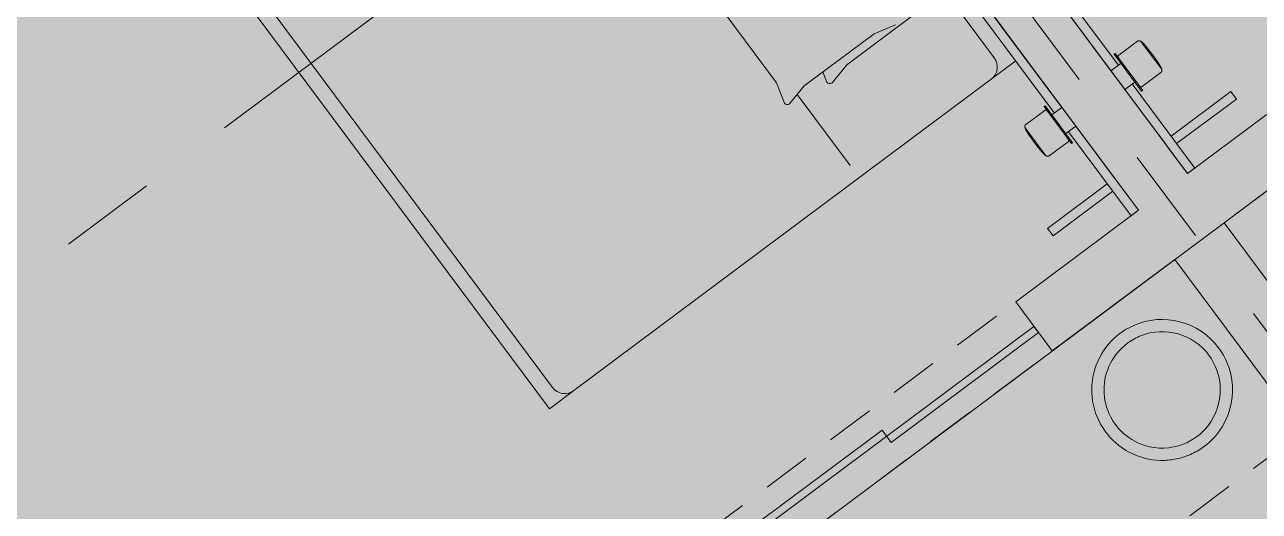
# Model space of a CAD drawing. Header units: metres. Extents: x -466 to 1322, y -1072 to 50.
# Drawn here: x 425.059 to 429.092, y -192.348 to -190.76 of the extents above; entities that cross this region are included whole.
import ezdxf

# ---------------------------------------------------------------- set-up
doc = ezdxf.new("R2010")
doc.units = ezdxf.units.M
for name, pattern in [('B1 P BAJA$0$HIDDEN', [9.525, 6.35, -3.175]), ('CENTER2', [28.575, 19.05, -3.175, 3.175, -3.175]), ('Hidden 1_16_', [0.002381, 0.001587, -0.00079375])]:
    doc.linetypes.add(name, pattern=pattern)
for name, color, linetype, lineweight in [('A - CANCEL', 2, 'Continuous', 0), ('A - PROY', 250, 'B1 P BAJA$0$HIDDEN', 0), ('A-EJES', 61, 'CENTER2', 0), ('A-MUEBLES', 5, 'Continuous', 0), ('A-MURO INT', 4, 'Continuous', 0)]:
    doc.layers.add(name, color=color, linetype=linetype, lineweight=lineweight)
doc.layers.add('Hatch Exterior', color=7, linetype='Continuous', lineweight=0, true_color=0xa99b89)
doc.layers.add('Hatch Interior', color=7, linetype='Continuous', lineweight=0, true_color=0xaf6350)

msp = doc.modelspace()

# ---------------------------------------------------------------- hatches: boundary and pattern name
at = {"layer": 'A-MURO INT', "transparency": 33554687}
h = msp.add_hatch(color=256, dxfattribs=at)
h.dxf.hatch_style = 1
h.paths.add_polyline_path([(428.0957, -185.2032), (428.6933, -186.0049), (428.8536, -185.8854), (428.1365, -184.9233), (422.8448, -188.8676), (423.2033, -189.3486), (423.5619, -189.8297), (423.7223, -189.7102), (423.3637, -189.2291), (423.1246, -188.9084), (425.53, -187.1155), (426.6057, -188.5587), (424.04, -190.4711), (424.1595, -190.6315), (426.7252, -188.7191), (428.6974, -191.365), (428.2965, -191.6638), (428.416, -191.8241), (428.8169, -191.5253), (430.1316, -193.2892), (430.292, -193.1697), (428.9772, -191.4058), (429.3781, -191.107), (429.2586, -190.9466), (428.8819, -191.2274), (428.8821, -191.2276), (428.8578, -191.2456), (426.8856, -188.5996), (429.4513, -186.6872), (429.3317, -186.5268), (426.766, -188.4392), (425.6903, -186.996)])
at = {"layer": 'Hatch Exterior', "transparency": 33554687}
h = msp.add_hatch(color=256, dxfattribs=at)
h.dxf.hatch_style = 1
h.paths.add_polyline_path([(452.1567, -197.3216), (445.6431, -181.7275), (426.4435, -196.0383), (425.1287, -194.2744), (443.8484, -180.3214), (442.6531, -178.7178), (449.1895, -173.8458), (446.0818, -169.6765), (448.887, -167.5857), (459.5469, -194.4269)])
at = {"layer": 'Hatch Interior', "transparency": 33554687}
h = msp.add_hatch(color=256, dxfattribs=at)
h.dxf.hatch_style = 1
edge = h.paths.add_edge_path()
edge.add_line((417.7382, -197.1638), (419.3856, -199.3747))
edge.add_arc((419.7198, -199.9897), 0.7, 36.6996, 118.5178, ccw=False)
edge.add_line((420.2811, -199.5714), (421.6441, -198.5555))
edge.add_line((421.6441, -198.5555), (425.1105, -200.2313))
edge.add_line((425.1105, -200.2313), (423.8168, -202.9072))
edge.add_line((423.8168, -202.9072), (449.7456, -215.4426))
edge.add_line((449.7456, -215.4426), (452.2266, -210.3109))
edge.add_line((452.2266, -210.3109), (452.8795, -208.9604))
edge.add_line((452.8795, -208.9604), (426.2831, -196.1578))
edge.add_line((426.2831, -196.1578), (424.9683, -194.3939))
edge.add_line((424.9683, -194.3939), (443.8484, -180.3214))
edge.add_line((443.8484, -180.3214), (442.6531, -178.7178))
edge.add_line((442.6531, -178.7178), (449.1895, -173.8458))
edge.add_line((449.1895, -173.8458), (446.0819, -169.6766))
edge.add_line((446.0819, -169.6766), (408.2908, -197.8447))
edge.add_line((408.2908, -197.8447), (413.4672, -200.3473))
edge.add_line((413.4672, -200.3473), (417.7382, -197.1638))

# ---------------------------------------------------------------- linework, layer by layer
at = {"layer": 'A - CANCEL'}
msp.add_lwpolyline([(425.4698, -193.8954), (428.3562, -191.744), (428.3712, -191.764), (427.8901, -192.1226), (427.8602, -192.0825), (427.3792, -192.4411), (427.409, -192.4812), (426.928, -192.8397)], dxfattribs=at)
at = {"layer": 'A - PROY', "color": 250, "linetype": 'Hidden 1_16_', "ltscale": 100}
msp.add_line((425.547, -194.8356), (429.2352, -192.0866), dxfattribs=at)
for points in [[(425.4101, -193.8152), (428.2965, -191.6638)], [(425.5296, -193.9756), (428.416, -191.8241)]]:
    msp.add_lwpolyline(points, dxfattribs=at)
at = {"layer": 'A-EJES', "ltscale": 0.1}
for p, q in [((445.5676, -176.296), (409.6606, -203.0599)), ((430.2118, -193.2295), (422.2318, -182.5233))]:
    msp.add_line(p, q, dxfattribs=at)
at = {"layer": 'A-MUEBLES'}
for p, q in [((427.1825, -188.9474), (428.632, -190.8921)), ((428.6078, -190.9102), (427.1583, -188.9654)), ((426.9737, -189.103), (428.4232, -191.0478)), ((428.4474, -191.0297), (426.9979, -189.085)), ((428.2267, -190.8677), (427.0912, -189.3443)), ((427.8836, -189.9386), (428.6078, -190.9102)), ((427.7232, -190.0581), (428.4474, -191.0297)), ((425.578, -190.4098), (426.7732, -192.0134)), ((425.648, -190.42), (426.7835, -191.9434)), ((427.2635, -190.6106), (427.5155, -190.9488)), ((427.745, -190.8901), (427.9732, -190.72)), ((427.8343, -190.7888), (427.9043, -190.7596)), ((427.6061, -190.9589), (427.8343, -190.7888)), ((428.6332, -190.8592), (428.6943, -190.8136)), ((428.7059, -190.8138), (428.7736, -190.9047)), ((428.7186, -190.8309), (428.7059, -190.8138)), ((428.2164, -190.9377), (428.2966, -190.8779)), ((428.6078, -190.9102), (428.6404, -190.8859)), ((428.6183, -190.8562), (428.6218, -190.8536)), ((428.6183, -190.8562), (428.7079, -190.9765)), ((428.6198, -190.8582), (428.6183, -190.8562)), ((428.6218, -190.8536), (428.6233, -190.8557)), ((428.7114, -190.9739), (428.6218, -190.8536)), ((428.7736, -190.9047), (428.7608, -190.8876)), ((427.6671, -190.9134), (427.6797, -190.947)), ((427.697, -190.9489), (427.745, -190.8901)), ((428.6078, -190.9102), (428.6532, -190.9711)), ((428.7705, -190.9158), (428.7094, -190.9614)), ((426.8534, -191.9536), (428.2164, -190.9377)), ((427.5155, -190.9488), (427.5408, -191.0157)), ((427.5581, -191.0176), (427.6061, -190.9589)), ((428.6858, -190.9468), (428.6532, -190.9711)), ((428.6775, -190.953), (428.8821, -191.2276)), ((427.583, -190.9872), (427.7556, -191.2188)), ((428.6532, -190.9711), (428.78, -191.1412)), ((428.8578, -191.2456), (428.6532, -190.9711)), ((428.7079, -190.9765), (428.7064, -190.9744)), ((428.7114, -190.9739), (428.7079, -190.9765)), ((428.7099, -190.9718), (428.7114, -190.9739)), ((428.8043, -191.1232), (428.9993, -190.9778)), ((429.0174, -191.002), (428.8223, -191.1474)), ((428.9993, -190.9778), (429.0174, -191.002)), ((428.3913, -191.0394), (428.3302, -191.085)), ((428.3927, -191.0243), (428.3893, -191.0269)), ((428.3893, -191.0269), (428.3908, -191.029)), ((428.4789, -191.1472), (428.3893, -191.0269)), ((428.3927, -191.0243), (428.4824, -191.1446)), ((428.3943, -191.0264), (428.3927, -191.0243)), ((428.4474, -191.0297), (428.4148, -191.054)), ((428.4474, -191.0297), (428.4929, -191.0906)), ((428.3271, -191.0961), (428.3948, -191.187)), ((428.3398, -191.1132), (428.3271, -191.0961)), ((428.4603, -191.1149), (428.4929, -191.0906)), ((428.4686, -191.1087), (428.6733, -191.3832)), ((428.4929, -191.0906), (428.6197, -191.2607)), ((428.6975, -191.3652), (428.4929, -191.0906)), ((428.8223, -191.1474), (428.8043, -191.1232)), ((428.3948, -191.187), (428.3821, -191.1699)), ((428.4064, -191.1872), (428.4675, -191.1416)), ((428.4774, -191.1451), (428.4789, -191.1472)), ((428.4789, -191.1472), (428.4824, -191.1446)), ((428.4824, -191.1446), (428.4808, -191.1425)), ((428.78, -191.1412), (428.798, -191.1653)), ((428.798, -191.1653), (428.8577, -191.2455)), ((428.8821, -191.2276), (428.8578, -191.2456)), ((428.5954, -191.2788), (428.4004, -191.4242)), ((428.6135, -191.303), (428.5954, -191.2788)), ((428.6197, -191.2607), (428.6376, -191.2848)), ((428.6376, -191.2848), (428.6974, -191.365)), ((428.4185, -191.4484), (428.6135, -191.303)), ((428.6733, -191.3832), (428.6975, -191.3652)), ((428.4004, -191.4242), (428.4185, -191.4484)), ((426.7732, -192.0134), (426.8534, -191.9536))]:
    msp.add_line(p, q, dxfattribs=at)
at = {"layer": 'A-MUEBLES', "flags": 128}
for points in [[(428.7059, -190.8138), (428.7056, -190.8136), (428.7053, -190.8133), (428.7049, -190.8131), (428.7046, -190.8129), (428.7043, -190.8128), (428.7039, -190.8126), (428.7036, -190.8124), (428.7033, -190.8123), (428.7029, -190.8122), (428.7025, -190.8121), (428.7022, -190.812), (428.7018, -190.8119), (428.7014, -190.8118), (428.7011, -190.8118), (428.7007, -190.8117), (428.7003, -190.8117), (428.6999, -190.8117), (428.6995, -190.8117), (428.6992, -190.8117), (428.6988, -190.8118), (428.6984, -190.8118), (428.698, -190.8119), (428.6977, -190.812), (428.6973, -190.8121), (428.697, -190.8122), (428.6966, -190.8123), (428.6962, -190.8125), (428.6959, -190.8126), (428.6956, -190.8128), (428.6952, -190.813), (428.6949, -190.8132), (428.6946, -190.8134), (428.6943, -190.8136)], [(428.7158, -190.823), (428.7138, -190.8208), (428.7116, -190.8187), (428.7094, -190.8166), (428.707, -190.8147), (428.7059, -190.8138)], [(428.7352, -190.8465), (428.7275, -190.8366), (428.7195, -190.827), (428.7158, -190.823)], [(428.7352, -190.8465), (428.7352, -190.8465), (428.7352, -190.8465), (428.7353, -190.8465), (428.7353, -190.8466), (428.7354, -190.8467), (428.7354, -190.8468), (428.7355, -190.8469), (428.7356, -190.847), (428.7357, -190.8471), (428.7358, -190.8473), (428.736, -190.8475), (428.7361, -190.8476), (428.7362, -190.8478), (428.7364, -190.848), (428.7366, -190.8483), (428.7367, -190.8485), (428.7369, -190.8488), (428.7371, -190.849), (428.7373, -190.8493), (428.7376, -190.8496), (428.7378, -190.8499), (428.738, -190.8502), (428.7383, -190.8506), (428.7385, -190.8509), (428.7388, -190.8512), (428.739, -190.8516), (428.7393, -190.8519), (428.7396, -190.8523), (428.7399, -190.8527), (428.7401, -190.8531), (428.7404, -190.8535), (428.7407, -190.8539), (428.741, -190.8543), (428.7413, -190.8547), (428.7416, -190.8551), (428.7419, -190.8555), (428.7422, -190.8559), (428.7426, -190.8563), (428.7429, -190.8567), (428.7432, -190.8571), (428.7435, -190.8575), (428.7438, -190.858), (428.7441, -190.8584), (428.7444, -190.8588), (428.7447, -190.8592), (428.745, -190.8596), (428.7453, -190.86), (428.7456, -190.8604), (428.7459, -190.8608), (428.7462, -190.8611), (428.7464, -190.8615), (428.7467, -190.8619), (428.747, -190.8622), (428.7472, -190.8626), (428.7475, -190.8629), (428.7477, -190.8633), (428.748, -190.8636), (428.7482, -190.8639), (428.7484, -190.8642), (428.7486, -190.8645), (428.7488, -190.8647), (428.749, -190.865), (428.7492, -190.8653), (428.7494, -190.8655), (428.7496, -190.8657), (428.7497, -190.8659), (428.7499, -190.8661), (428.75, -190.8663), (428.7501, -190.8665), (428.7502, -190.8666), (428.7503, -190.8667), (428.7504, -190.8668), (428.7505, -190.8669), (428.7505, -190.867), (428.7506, -190.8671), (428.7506, -190.8671), (428.7507, -190.8672), (428.7507, -190.8672)], [(428.7507, -190.8672), (428.7507, -190.8672), (428.7506, -190.8672), (428.7506, -190.8671), (428.7506, -190.8671), (428.7505, -190.867), (428.7504, -190.8669), (428.7504, -190.8668), (428.7503, -190.8667), (428.7502, -190.8665), (428.7501, -190.8664), (428.7499, -190.8662), (428.7498, -190.866), (428.7496, -190.8658), (428.7495, -190.8656), (428.7493, -190.8654), (428.7491, -190.8651), (428.749, -190.8649), (428.7488, -190.8646), (428.7485, -190.8643), (428.7483, -190.8641), (428.7481, -190.8637), (428.7479, -190.8634), (428.7476, -190.8631), (428.7474, -190.8628), (428.7471, -190.8624), (428.7469, -190.8621), (428.7466, -190.8617), (428.7463, -190.8613), (428.746, -190.861), (428.7457, -190.8606), (428.7455, -190.8602), (428.7452, -190.8598), (428.7449, -190.8594), (428.7446, -190.859), (428.7443, -190.8586), (428.744, -190.8582), (428.7436, -190.8578), (428.7433, -190.8574), (428.743, -190.8569), (428.7427, -190.8565), (428.7424, -190.8561), (428.7421, -190.8557), (428.7418, -190.8553), (428.7415, -190.8549), (428.7412, -190.8545), (428.7409, -190.8541), (428.7406, -190.8537), (428.7403, -190.8533), (428.74, -190.8529), (428.7397, -190.8525), (428.7395, -190.8521), (428.7392, -190.8518), (428.7389, -190.8514), (428.7387, -190.8511), (428.7384, -190.8507), (428.7382, -190.8504), (428.7379, -190.8501), (428.7377, -190.8498), (428.7375, -190.8495), (428.7372, -190.8492), (428.737, -190.8489), (428.7368, -190.8487), (428.7367, -190.8484), (428.7365, -190.8482), (428.7363, -190.8479), (428.7362, -190.8477), (428.736, -190.8476), (428.7359, -190.8474), (428.7358, -190.8472), (428.7357, -190.8471), (428.7356, -190.8469), (428.7355, -190.8468), (428.7354, -190.8467), (428.7353, -190.8466), (428.7353, -190.8466), (428.7353, -190.8465), (428.7352, -190.8465), (428.7352, -190.8465)], [(428.6332, -190.8592), (428.633, -190.8593), (428.6328, -190.8594), (428.6326, -190.8596), (428.6325, -190.8598), (428.6323, -190.8599), (428.6322, -190.8601), (428.632, -190.8603), (428.6319, -190.8605), (428.6317, -190.8607), (428.6316, -190.8609), (428.6315, -190.8611), (428.6314, -190.8613), (428.6313, -190.8615), (428.6312, -190.8617), (428.6311, -190.862), (428.6311, -190.8622), (428.631, -190.8624), (428.6309, -190.8626), (428.6309, -190.8629), (428.6309, -190.8631), (428.6308, -190.8633), (428.6308, -190.8636), (428.6308, -190.8638), (428.6308, -190.864), (428.6308, -190.8643), (428.6309, -190.8645), (428.6309, -190.8647), (428.6309, -190.865), (428.631, -190.8652), (428.631, -190.8654), (428.6311, -190.8657), (428.6312, -190.8659), (428.6313, -190.8661), (428.6314, -190.8663), (428.6315, -190.8665), (428.6316, -190.8667), (428.6317, -190.8669), (428.6318, -190.8671), (428.6319, -190.8673)], [(428.635, -190.8714), (428.6345, -190.8707), (428.634, -190.8701), (428.6335, -190.8695), (428.6332, -190.869), (428.6328, -190.8685), (428.6326, -190.8681), (428.6323, -190.8678), (428.6322, -190.8676), (428.632, -190.8675), (428.632, -190.8674)], [(428.632, -190.8674), (428.6321, -190.8675), (428.6322, -190.8677), (428.6324, -190.868), (428.6327, -190.8683)], [(428.7677, -190.8925), (428.761, -190.8819), (428.7539, -190.8716), (428.7507, -190.8672)], [(428.7736, -190.9047), (428.7725, -190.9019), (428.7712, -190.8991), (428.7699, -190.8964), (428.7684, -190.8938), (428.7677, -190.8925)], [(428.7705, -190.9158), (428.7708, -190.9156), (428.7711, -190.9153), (428.7714, -190.9151), (428.7716, -190.9148), (428.7719, -190.9145), (428.7721, -190.9142), (428.7724, -190.9139), (428.7726, -190.9136), (428.7728, -190.9133), (428.773, -190.913), (428.7732, -190.9127), (428.7734, -190.9123), (428.7735, -190.912), (428.7737, -190.9116), (428.7738, -190.9113), (428.7739, -190.9109), (428.774, -190.9106), (428.7741, -190.9102), (428.7742, -190.9098), (428.7742, -190.9094), (428.7743, -190.9091), (428.7743, -190.9087), (428.7743, -190.9083), (428.7743, -190.9079), (428.7743, -190.9076), (428.7742, -190.9072), (428.7742, -190.9068), (428.7741, -190.9064), (428.774, -190.9061), (428.774, -190.9057), (428.7738, -190.9053), (428.7737, -190.905), (428.7736, -190.9047)], [(428.7011, -190.9601), (428.701, -190.96), (428.7009, -190.9598), (428.7007, -190.9596), (428.7004, -190.9592), (428.7001, -190.9588), (428.6998, -190.9583), (428.6994, -190.9578), (428.6989, -190.9572), (428.6984, -190.9565), (428.6978, -190.9557)], [(428.7006, -190.9594), (428.7008, -190.9597), (428.701, -190.9599), (428.7011, -190.9601), (428.7011, -190.9601)], [(428.7013, -190.9603), (428.7014, -190.9605), (428.7016, -190.9607), (428.7018, -190.9609), (428.7019, -190.961), (428.7021, -190.9612), (428.7023, -190.9613), (428.7025, -190.9615), (428.7027, -190.9616), (428.7029, -190.9617), (428.7031, -190.9618), (428.7033, -190.9619), (428.7035, -190.962), (428.7037, -190.9621), (428.7039, -190.9622), (428.7042, -190.9623), (428.7044, -190.9623), (428.7046, -190.9624), (428.7049, -190.9624), (428.7051, -190.9625), (428.7053, -190.9625), (428.7056, -190.9625), (428.7058, -190.9625), (428.706, -190.9625), (428.7063, -190.9625), (428.7065, -190.9625), (428.7067, -190.9625), (428.707, -190.9624), (428.7072, -190.9624), (428.7074, -190.9623), (428.7076, -190.9622), (428.7079, -190.9622), (428.7081, -190.9621), (428.7083, -190.962), (428.7085, -190.9619), (428.7087, -190.9618), (428.7089, -190.9617), (428.7091, -190.9615), (428.7093, -190.9614), (428.7094, -190.9614)], [(428.3913, -191.0394), (428.3915, -191.0393), (428.3917, -191.0392), (428.3919, -191.0391), (428.3921, -191.0389), (428.3923, -191.0388), (428.3925, -191.0387), (428.3927, -191.0387), (428.393, -191.0386), (428.3932, -191.0385), (428.3934, -191.0384), (428.3936, -191.0384), (428.3939, -191.0383), (428.3941, -191.0383), (428.3943, -191.0383), (428.3946, -191.0383), (428.3948, -191.0383), (428.3951, -191.0383), (428.3953, -191.0383), (428.3955, -191.0383), (428.3958, -191.0383), (428.396, -191.0384), (428.3962, -191.0384), (428.3964, -191.0385), (428.3967, -191.0386), (428.3969, -191.0386), (428.3971, -191.0387), (428.3973, -191.0388), (428.3975, -191.0389), (428.3977, -191.039), (428.3979, -191.0392), (428.3981, -191.0393), (428.3983, -191.0394), (428.3985, -191.0396), (428.3987, -191.0397), (428.3989, -191.0399), (428.399, -191.0401), (428.3992, -191.0402), (428.3993, -191.0404), (428.3995, -191.0406)], [(428.4026, -191.0447), (428.402, -191.044), (428.4015, -191.0433), (428.4011, -191.0427), (428.4007, -191.0422), (428.4004, -191.0418), (428.4001, -191.0414), (428.3999, -191.0411), (428.3997, -191.0409), (428.3996, -191.0407), (428.3995, -191.0406)], [(428.3996, -191.0407), (428.3996, -191.0408), (428.3998, -191.041), (428.4, -191.0412), (428.4002, -191.0416)], [(428.3271, -191.0961), (428.3269, -191.0958), (428.3268, -191.0954), (428.3267, -191.0951), (428.3266, -191.0947), (428.3265, -191.0943), (428.3265, -191.094), (428.3264, -191.0936), (428.3264, -191.0932), (428.3264, -191.0928), (428.3264, -191.0924), (428.3264, -191.0921), (428.3264, -191.0917), (428.3265, -191.0913), (428.3265, -191.0909), (428.3266, -191.0906), (428.3267, -191.0902), (428.3268, -191.0898), (428.3269, -191.0895), (428.327, -191.0891), (428.3272, -191.0888), (428.3273, -191.0884), (428.3275, -191.0881), (428.3277, -191.0878), (428.3279, -191.0875), (428.3281, -191.0871), (428.3283, -191.0868), (428.3286, -191.0865), (428.3288, -191.0863), (428.3291, -191.086), (428.3293, -191.0857), (428.3296, -191.0855), (428.3299, -191.0852), (428.3302, -191.085)], [(428.333, -191.1083), (428.3315, -191.1057), (428.3301, -191.103), (428.3288, -191.1003), (428.3276, -191.0975), (428.3271, -191.0961)], [(428.35, -191.1336), (428.3427, -191.1234), (428.3359, -191.113), (428.333, -191.1083)], [(428.4687, -191.1334), (428.4686, -191.1333), (428.4684, -191.1331), (428.4682, -191.1328), (428.468, -191.1325), (428.4677, -191.1321), (428.4673, -191.1316), (428.4669, -191.1311), (428.4665, -191.1304), (428.466, -191.1298), (428.4654, -191.129)], [(428.35, -191.1336), (428.35, -191.1336), (428.35, -191.1336), (428.3501, -191.1337), (428.3501, -191.1337), (428.3502, -191.1338), (428.3502, -191.1339), (428.3503, -191.134), (428.3504, -191.1341), (428.3505, -191.1343), (428.3506, -191.1344), (428.3507, -191.1346), (428.3509, -191.1348), (428.351, -191.135), (428.3512, -191.1352), (428.3513, -191.1354), (428.3515, -191.1356), (428.3517, -191.1359), (428.3519, -191.1362), (428.3521, -191.1364), (428.3523, -191.1367), (428.3526, -191.137), (428.3528, -191.1374), (428.353, -191.1377), (428.3533, -191.138), (428.3536, -191.1384), (428.3538, -191.1387), (428.3541, -191.1391), (428.3544, -191.1394), (428.3546, -191.1398), (428.3549, -191.1402), (428.3552, -191.1406), (428.3555, -191.141), (428.3558, -191.1414), (428.3561, -191.1418), (428.3564, -191.1422), (428.3567, -191.1426), (428.357, -191.143), (428.3573, -191.1434), (428.3576, -191.1438), (428.358, -191.1443), (428.3583, -191.1447), (428.3586, -191.1451), (428.3589, -191.1455), (428.3592, -191.1459), (428.3595, -191.1463), (428.3598, -191.1467), (428.3601, -191.1471), (428.3604, -191.1475), (428.3607, -191.1479), (428.3609, -191.1483), (428.3612, -191.1486), (428.3615, -191.149), (428.3618, -191.1494), (428.362, -191.1497), (428.3623, -191.1501), (428.3625, -191.1504), (428.3628, -191.1507), (428.363, -191.151), (428.3632, -191.1513), (428.3634, -191.1516), (428.3636, -191.1519), (428.3638, -191.1521), (428.364, -191.1524), (428.3642, -191.1526), (428.3643, -191.1528), (428.3645, -191.153), (428.3646, -191.1532), (428.3648, -191.1534), (428.3649, -191.1536), (428.365, -191.1537), (428.3651, -191.1539), (428.3652, -191.154), (428.3653, -191.1541), (428.3653, -191.1542), (428.3654, -191.1542), (428.3654, -191.1543), (428.3654, -191.1543), (428.3654, -191.1543)], [(428.3655, -191.1543), (428.3654, -191.1543), (428.3654, -191.1543), (428.3654, -191.1543), (428.3654, -191.1542), (428.3653, -191.1541), (428.3652, -191.154), (428.3652, -191.1539), (428.3651, -191.1538), (428.365, -191.1537), (428.3648, -191.1535), (428.3647, -191.1533), (428.3646, -191.1532), (428.3644, -191.153), (428.3643, -191.1527), (428.3641, -191.1525), (428.3639, -191.1523), (428.3637, -191.152), (428.3635, -191.1518), (428.3633, -191.1515), (428.3631, -191.1512), (428.3629, -191.1509), (428.3626, -191.1506), (428.3624, -191.1502), (428.3622, -191.1499), (428.3619, -191.1496), (428.3616, -191.1492), (428.3614, -191.1488), (428.3611, -191.1485), (428.3608, -191.1481), (428.3605, -191.1477), (428.3602, -191.1473), (428.3599, -191.1469), (428.3596, -191.1465), (428.3593, -191.1461), (428.359, -191.1457), (428.3587, -191.1453), (428.3584, -191.1449), (428.3581, -191.1445), (428.3578, -191.1441), (428.3575, -191.1437), (428.3572, -191.1432), (428.3569, -191.1428), (428.3566, -191.1424), (428.3563, -191.142), (428.356, -191.1416), (428.3557, -191.1412), (428.3554, -191.1408), (428.3551, -191.1404), (428.3548, -191.14), (428.3545, -191.1396), (428.3542, -191.1393), (428.354, -191.1389), (428.3537, -191.1386), (428.3534, -191.1382), (428.3532, -191.1379), (428.3529, -191.1375), (428.3527, -191.1372), (428.3525, -191.1369), (428.3522, -191.1366), (428.352, -191.1363), (428.3518, -191.136), (428.3516, -191.1358), (428.3514, -191.1355), (428.3513, -191.1353), (428.3511, -191.1351), (428.351, -191.1349), (428.3508, -191.1347), (428.3507, -191.1345), (428.3506, -191.1343), (428.3504, -191.1342), (428.3503, -191.1341), (428.3503, -191.1339), (428.3502, -191.1338), (428.3501, -191.1338), (428.3501, -191.1337), (428.35, -191.1336), (428.35, -191.1336), (428.35, -191.1336)], [(428.3848, -191.1778), (428.3766, -191.1684), (428.3687, -191.1587), (428.3655, -191.1543)], [(428.4688, -191.1336), (428.469, -191.1338), (428.4691, -191.134), (428.4692, -191.1342), (428.4693, -191.1344), (428.4694, -191.1346), (428.4695, -191.1349), (428.4696, -191.1351), (428.4696, -191.1353), (428.4697, -191.1355), (428.4697, -191.1358), (428.4698, -191.136), (428.4698, -191.1362), (428.4698, -191.1365), (428.4698, -191.1367), (428.4699, -191.1369), (428.4698, -191.1372), (428.4698, -191.1374), (428.4698, -191.1376), (428.4698, -191.1379), (428.4697, -191.1381), (428.4697, -191.1383), (428.4696, -191.1386), (428.4696, -191.1388), (428.4695, -191.139), (428.4694, -191.1392), (428.4693, -191.1394), (428.4692, -191.1396), (428.4691, -191.1398), (428.469, -191.14), (428.4688, -191.1402), (428.4687, -191.1404), (428.4685, -191.1406), (428.4684, -191.1408), (428.4682, -191.141), (428.4681, -191.1411), (428.4679, -191.1413), (428.4677, -191.1415), (428.4675, -191.1416), (428.4675, -191.1416)], [(428.4681, -191.1327), (428.4683, -191.133), (428.4685, -191.1332), (428.4686, -191.1333), (428.4687, -191.1334)], [(428.3948, -191.187), (428.3924, -191.1851), (428.3902, -191.1831), (428.388, -191.1811), (428.3858, -191.1789), (428.3848, -191.1778)], [(428.4064, -191.1872), (428.406, -191.1874), (428.4057, -191.1876), (428.4054, -191.1878), (428.4051, -191.188), (428.4047, -191.1882), (428.4044, -191.1883), (428.404, -191.1885), (428.4037, -191.1886), (428.4033, -191.1887), (428.403, -191.1888), (428.4026, -191.1889), (428.4022, -191.189), (428.4018, -191.189), (428.4015, -191.189), (428.4011, -191.1891), (428.4007, -191.1891), (428.4003, -191.1891), (428.4, -191.189), (428.3996, -191.189), (428.3992, -191.189), (428.3988, -191.1889), (428.3985, -191.1888), (428.3981, -191.1887), (428.3977, -191.1886), (428.3974, -191.1885), (428.397, -191.1883), (428.3967, -191.1882), (428.3964, -191.188), (428.396, -191.1878), (428.3957, -191.1876), (428.3954, -191.1874), (428.3951, -191.1872), (428.3948, -191.187)]]:
    msp.add_lwpolyline(points, dxfattribs=at)
at = {"layer": 'A-MUEBLES'}
for centre, start, end in [((428.1866, -190.8976), 306.6996, 36.6996), ((426.8235, -191.9135), 216.6996, 306.6996)]:
    msp.add_arc(centre, 0.05, start, end, dxfattribs=at)
at = {"layer": 'A-MUEBLES', "lineweight": 0}
for start, end in [(36.6805, 114.2853), (114.2853, 139.5902), (139.5902, 245.3176), (8.0434, 36.6805), (330.1654, 8.0434), (319.0758, 330.1654), (299.7574, 319.0758), (245.3176, 272.0651), (272.0651, 283.1957), (283.1957, 293.7709), (293.7709, 299.7574)]:
    msp.add_arc((428.7751, -191.9514), 0.23, start, end, dxfattribs=at)
at = {"layer": 'A-MUEBLES', "color": 254, "lineweight": 0}
for start, end in [(111.7341, 126.6805), (36.6805, 111.6805), (126.6805, 142.2777), (142.2777, 252.3984), (0.9626, 36.6805), (321.6805, 0.9626), (291.0833, 321.627), (252.3984, 291.0833)]:
    msp.add_arc((428.7751, -191.9514), 0.19, start, end, dxfattribs=at)
at = {"layer": 'A-MUEBLES'}
for centre in [(427.6899, -190.9394), (427.551, -191.0081)]:
    msp.add_ellipse(centre, major_axis=(0.0102, 0.0076), ratio=0.934205, start_param=3.141593, end_param=4.712389, dxfattribs=at)
at = {"layer": 'A-MURO INT'}
for points in [[(429.3317, -186.5268), (426.766, -188.4392), (425.6903, -186.996), (428.0957, -185.2032), (428.6933, -186.0049), (428.8536, -185.8854), (428.1365, -184.9233), (422.8448, -188.8676), (423.2033, -189.3486), (423.5619, -189.8297), (423.7223, -189.7102), (423.3637, -189.2291), (423.1246, -188.9084), (425.53, -187.1155), (426.6057, -188.5587), (424.04, -190.4711), (424.1595, -190.6315), (426.7252, -188.7191), (428.6974, -191.365), (428.2965, -191.6638), (428.416, -191.8241), (428.8169, -191.5253), (430.1316, -193.2892)], [(429.2586, -190.9466), (428.8577, -191.2455), (426.8856, -188.5996), (429.4513, -186.6872)], [(430.292, -193.1697), (428.9772, -191.4058), (429.3781, -191.107)]]:
    msp.add_lwpolyline(points, dxfattribs=at)
at = {"layer": 'Hatch Interior'}
msp.add_lwpolyline([(417.7382, -197.1638), (419.3856, -199.3747, -0.372981), (420.2811, -199.5714), (421.6441, -198.5555), (425.1105, -200.2313), (423.8168, -202.9072), (449.7456, -215.4426), (452.2266, -210.3109), (452.8795, -208.9604), (426.2776, -196.0996), (424.9683, -194.3939), (443.8484, -180.3214), (442.6531, -178.7178), (449.1895, -173.8458), (446.0819, -169.6766), (408.2908, -197.8447), (413.4672, -200.3473)], format="xyb", close=True, dxfattribs=at)

doc.saveas('drawing.dxf')
